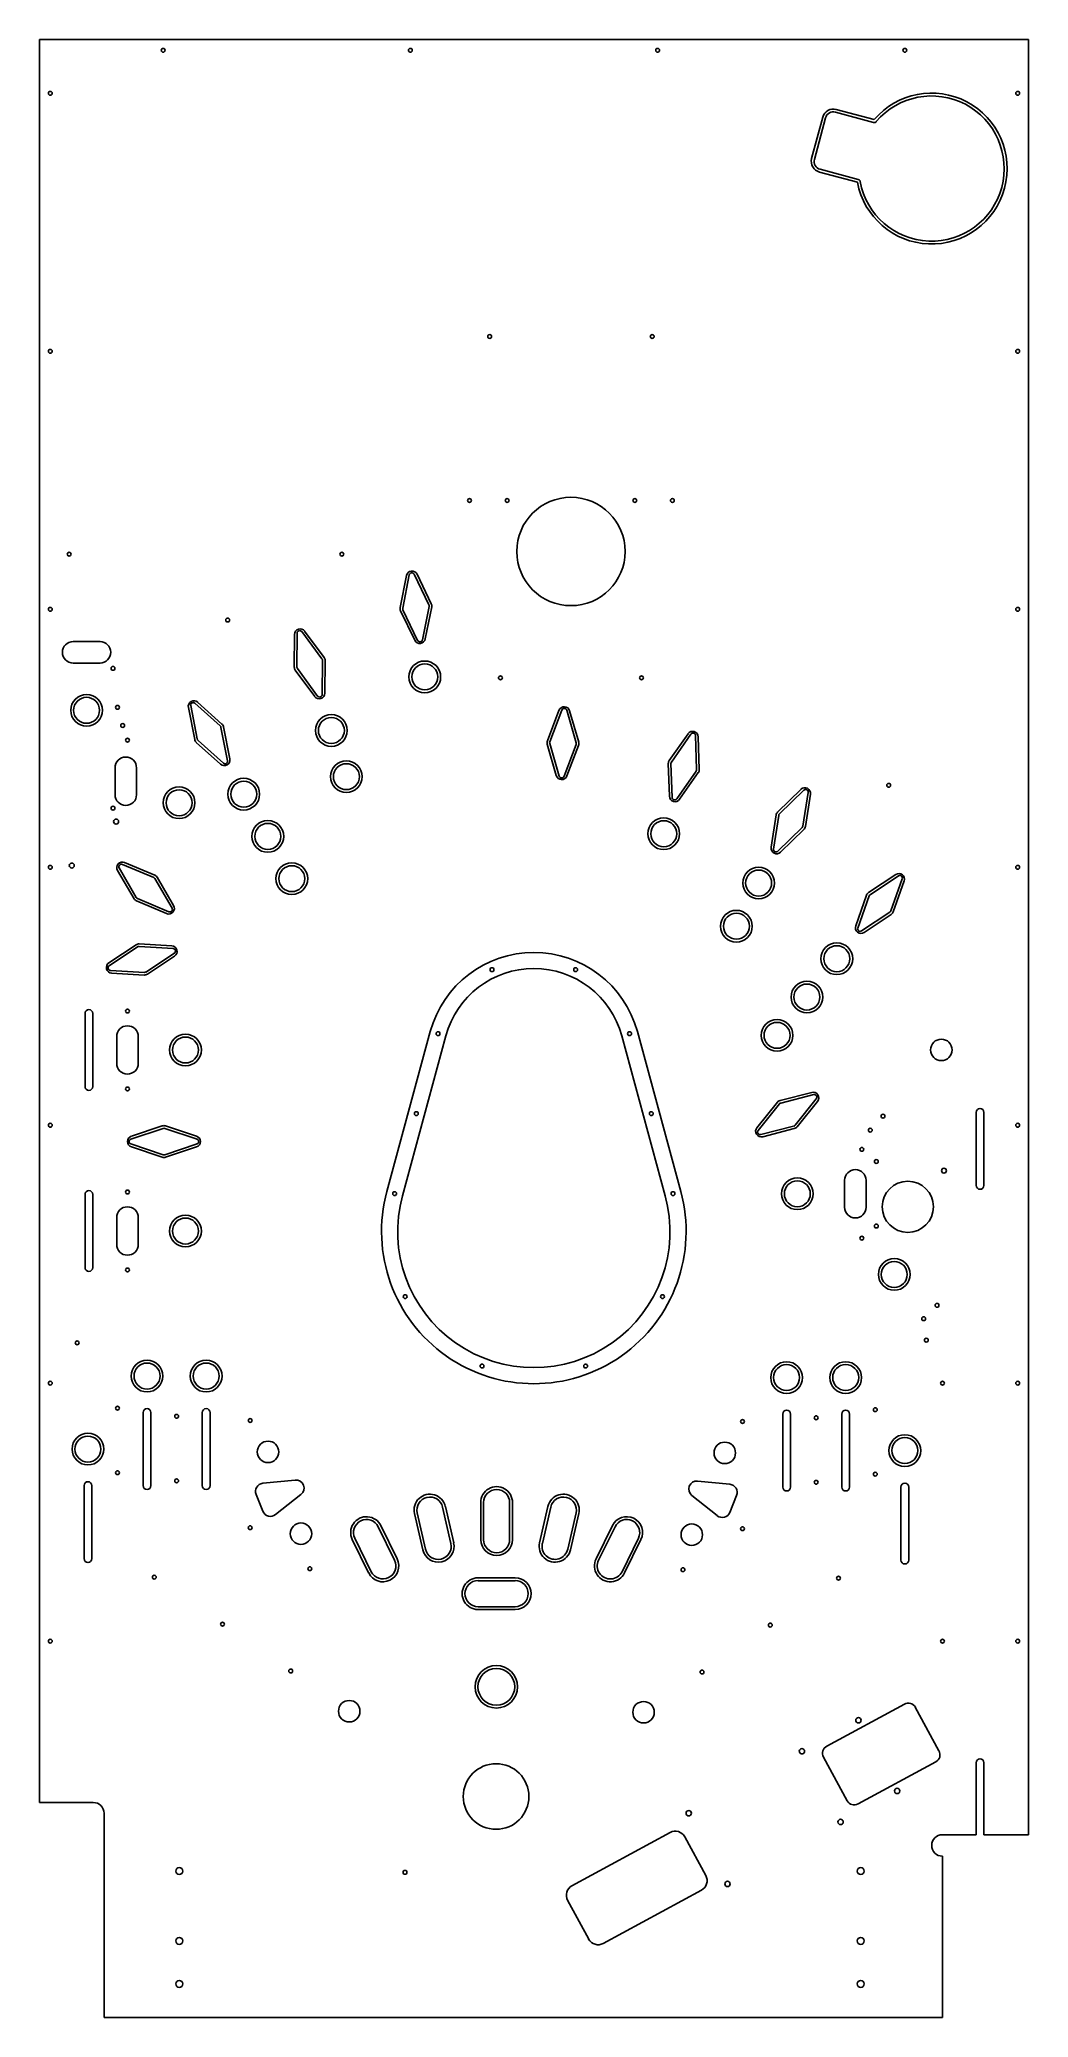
# Model space of a CAD drawing. Extents: x 0 to 23, y 0 to 46.
import ezdxf

# ---------------------------------------------------------------- set-up
doc = ezdxf.new("R2010")
doc.units = 0
doc.header["$LTSCALE"] = 5.77014
doc.header["$MEASUREMENT"] = 0
for name, color, linetype, true_color in [('DF250', 3, 'Continuous', 0x00ff00), ('DF500', 5, 'Continuous', 0x0000ff), ('MIRCO_250', 3, 'Continuous', 0x00ff00), ('MIRCO_500', 5, 'Continuous', 0x0000ff)]:
    doc.layers.add(name, color=color, linetype=linetype, true_color=true_color)

msp = doc.modelspace()

# ---------------------------------------------------------------- linework, layer by layer
at = {"layer": 'DF250', "linetype": 'Continuous'}
for p, q in [((17.958, 43.23), (18.216, 44.196)), ((18.529, 44.376), (19.413, 44.139)), ((19.022, 42.681), (18.138, 42.918)), ((8.077, 19.209), (9.088, 22.929)), ((13.904, 22.929), (14.914, 19.209))]:
    msp.add_line(p, q, dxfattribs=at)
for centre, radius, start, end in [((20.748, 43), 1.755, 190.4802, 139.5198), ((18.463, 44.13), 0.255, 75, 165), ((18.204, 43.164), 0.255, 165, 255), ((11.496, 22.275), 2.495, 15.1959, 164.8041), ((11.496, 18.281), 3.542, 164.8041, 15.1959)]:
    msp.add_arc(centre, radius, start, end, dxfattribs=at)
at = {"layer": 'DF500', "linetype": 'Continuous'}
for p, q in [((0, 46), (23, 46)), ((0, 46), (0, 5)), ((23, 4.25), (23, 46)), ((23, 46), (23, 4.25)), ((18.023, 43.213), (18.282, 44.179)), ((18.511, 44.311), (19.399, 44.073)), ((19.043, 42.745), (18.155, 42.983)), ((0, 40.75), (0, 7.25)), ((0.782, 32), (1.407, 32)), ((1.407, 31.5), (0.782, 31.5)), ((1.755, 28.437), (1.755, 29.062)), ((2.255, 29.062), (2.255, 28.437)), ((1.057, 21.65), (1.057, 23.35)), ((1.237, 23.35), (1.237, 21.65)), ((1.795, 22.188), (1.795, 22.813)), ((2.295, 22.813), (2.295, 22.188)), ((8.439, 19.111), (9.449, 22.831)), ((13.542, 22.831), (14.552, 19.111)), ((21.785, 19.35), (21.785, 21.05)), ((21.965, 21.05), (21.965, 19.35)), ((18.725, 19.469), (18.725, 18.844)), ((19.225, 18.844), (19.225, 19.469)), ((1.057, 17.44), (1.057, 19.14)), ((1.237, 19.14), (1.237, 17.44)), ((1.795, 17.978), (1.795, 18.603)), ((2.295, 18.603), (2.295, 17.978)), ((2.41, 14.069), (2.41, 12.369)), ((2.59, 12.369), (2.59, 14.069)), ((3.785, 14.069), (3.785, 12.369)), ((3.965, 12.369), (3.965, 14.069)), ((17.285, 12.334), (17.285, 14.034)), ((17.465, 14.034), (17.465, 12.334)), ((18.66, 12.334), (18.66, 14.034)), ((18.84, 14.034), (18.84, 12.334)), ((5.945, 12.496), (5.193, 12.422)), ((15.305, 12.472), (16.057, 12.399)), ((1.035, 12.37), (1.035, 10.67)), ((1.215, 10.67), (1.215, 12.37)), ((5.037, 12.165), (5.196, 11.771)), ((5.486, 11.694), (6.08, 12.162)), ((15.764, 11.67), (15.17, 12.139)), ((16.213, 12.142), (16.054, 11.747)), ((20.035, 10.636), (20.035, 12.336)), ((20.215, 12.336), (20.215, 10.636)), ((20.115, 7.289), (18.308, 6.309)), ((20.919, 6.2), (20.369, 7.214)), ((18.233, 6.055), (18.783, 5.04)), ((19.038, 4.965), (20.844, 5.945)), ((21.785, 4.25), (21.785, 5.925)), ((21.965, 5.925), (21.965, 4.25)), ((1.25, 5), (0, 5)), ((1.5, 0), (1.5, 4.75)), ((14.667, 4.302), (12.382, 3.063)), ((15.496, 3.299), (15.006, 4.202)), ((21, 4.25), (21.785, 4.25)), ((21.965, 4.25), (23, 4.25)), ((21, 3.75), (21, 0)), ((13.111, 1.72), (15.395, 2.96)), ((12.282, 2.724), (12.772, 1.821)), ((1.5, 0), (21, 0))]:
    msp.add_line(p, q, dxfattribs=at)
for centre, radius in [((2.875, 45.75), 0.0445), ((8.625, 45.75), 0.0445), ((14.375, 45.75), 0.0445), ((20.125, 45.75), 0.0445), ((0.25, 44.75), 0.0445), ((22.75, 44.75), 0.0445), ((10.469, 39.094), 0.0445), ((14.25, 39.094), 0.0445), ((0.25, 38.75), 0.0445), ((22.75, 38.75), 0.0445), ((10, 35.281), 0.0445), ((10.875, 35.281), 0.0445), ((12.359, 34.094), 1.26), ((13.844, 35.281), 0.0445), ((14.719, 35.281), 0.0445), ((0.688, 34.031), 0.0445), ((7.031, 34.031), 0.0445), ((0.25, 32.75), 0.0445), ((22.75, 32.75), 0.0445), ((4.375, 32.5), 0.0445), ((1.708, 31.375), 0.0445), ((10.719, 31.156), 0.0445), ((14, 31.156), 0.0445), ((1.812, 30.469), 0.0445), ((1.933, 30.046), 0.0445), ((2.045, 29.707), 0.0445), ((19.75, 28.656), 0.0445), ((1.708, 28.125), 0.0445), ((1.781, 27.812), 0.0575), ((0.25, 26.75), 0.0445), ((0.75, 26.79), 0.0575), ((22.75, 26.75), 0.0445), ((10.523, 24.368), 0.0445), ((12.468, 24.368), 0.0445), ((2.045, 23.406), 0.0445), ((9.268, 22.88), 0.0445), ((13.723, 22.88), 0.0445), ((20.974, 22.502), 0.25), ((2.045, 21.594), 0.0445), ((0.25, 20.75), 0.0445), ((8.763, 21.02), 0.0445), ((14.228, 21.02), 0.0445), ((19.617, 20.96), 0.0445), ((22.75, 20.75), 0.0445), ((19.321, 20.634), 0.0445), ((19.125, 20.188), 0.0445), ((19.462, 19.906), 0.0445), ((20.195, 18.853), 0.594), ((21.035, 19.693), 0.0575), ((2.045, 19.197), 0.0445), ((8.258, 19.16), 0.0445), ((14.733, 19.16), 0.0445), ((19.462, 18.406), 0.0445), ((19.125, 18.125), 0.0445), ((2.045, 17.384), 0.0445), ((8.503, 16.764), 0.0445), ((14.488, 16.764), 0.0445), ((20.874, 16.562), 0.0445), ((20.563, 16.251), 0.0445), ((0.875, 15.688), 0.0445), ((20.625, 15.75), 0.0445), ((10.291, 15.15), 0.0445), ((12.7, 15.15), 0.0445), ((0.25, 14.75), 0.0445), ((21, 14.75), 0.0445), ((22.75, 14.75), 0.0445), ((1.812, 14.169), 0.0445), ((3.188, 13.981), 0.0445), ((4.899, 13.883), 0.0445), ((16.351, 13.86), 0.0445), ((18.063, 13.947), 0.0445), ((19.438, 14.134), 0.0445), ((5.314, 13.153), 0.25), ((15.937, 13.13), 0.25), ((1.812, 12.669), 0.0445), ((3.188, 12.481), 0.0445), ((18.063, 12.447), 0.0445), ((19.438, 12.634), 0.0445), ((4.899, 11.39), 0.0445), ((6.08, 11.25), 0.25), ((15.17, 11.227), 0.25), ((16.351, 11.367), 0.0445), ((2.668, 10.239), 0.0445), ((6.287, 10.436), 0.0445), ((14.964, 10.413), 0.0445), ((18.582, 10.216), 0.0445), ((0.25, 8.75), 0.0445), ((4.255, 9.148), 0.0445), ((16.995, 9.125), 0.0445), ((21, 8.75), 0.0445), ((22.75, 8.75), 0.0445), ((5.842, 8.057), 0.0445), ((15.408, 8.033), 0.0445), ((7.202, 7.122), 0.25), ((14.048, 7.098), 0.25), ((19.046, 6.911), 0.0625), ((17.731, 6.191), 0.0625), ((10.617, 5.138), 0.763), ((19.947, 5.267), 0.0625), ((15.099, 4.75), 0.0625), ((18.631, 4.546), 0.0625), ((3.25, 3.405), 0.08), ((8.5, 3.375), 0.0445), ((19.1, 3.405), 0.08), ((16, 3.105), 0.0625), ((3.25, 1.78), 0.08), ((19.1, 1.78), 0.08), ((3.25, 0.78), 0.08), ((19.1, 0.78), 0.08)]:
    msp.add_circle(centre, radius, dxfattribs=at)
for centre, radius, start, end in [((20.748, 43), 1.688, 190.3769, 139.6231), ((18.463, 44.13), 0.188, 75, 165), ((19.415, 44.134), 0.0625, 255, 319.6231), ((18.204, 43.164), 0.188, 165, 255), ((19.027, 42.685), 0.0625, 10.3769, 75), ((0.782, 31.75), 0.25, 90, 270), ((1.407, 31.75), 0.25, 270, 90), ((2.005, 29.062), 0.25, 0, 180), ((2.005, 28.437), 0.25, 180, 0), ((11.496, 22.275), 2.12, 15.1959, 164.8041), ((1.147, 23.35), 0.09, 0, 180), ((2.045, 22.813), 0.25, 0, 180), ((2.045, 22.188), 0.25, 180, 0), ((1.147, 21.65), 0.09, 180, 0), ((21.875, 21.05), 0.09, 0, 180), ((18.975, 19.469), 0.25, 0, 180), ((21.875, 19.35), 0.09, 180, 0), ((1.147, 19.14), 0.09, 0, 180), ((11.496, 18.281), 3.167, 164.8041, 15.1959), ((2.045, 18.603), 0.25, 0, 180), ((18.975, 18.844), 0.25, 180, 0), ((2.045, 17.978), 0.25, 180, 0), ((1.147, 17.44), 0.09, 180, 0), ((2.5, 14.069), 0.09, 0, 180), ((3.875, 14.069), 0.09, 0, 180), ((17.375, 14.034), 0.09, 0, 180), ((18.75, 14.034), 0.09, 0, 180), ((1.125, 12.37), 0.09, 0, 180), ((5.211, 12.235), 0.188, 95.5935, 201.9295), ((5.964, 12.309), 0.188, 308.2655, 95.5935), ((15.287, 12.286), 0.188, 84.4065, 231.7345), ((20.125, 12.336), 0.09, 0, 180), ((2.5, 12.369), 0.09, 180, 0), ((3.875, 12.369), 0.09, 180, 0), ((16.039, 12.212), 0.188, 338.0705, 84.4065), ((17.375, 12.334), 0.09, 180, 0), ((18.75, 12.334), 0.09, 180, 0), ((5.37, 11.841), 0.188, 201.9295, 308.2655), ((15.88, 11.817), 0.188, 231.7345, 338.0705), ((1.125, 10.67), 0.09, 180, 0), ((20.125, 10.636), 0.09, 180, 0), ((20.204, 7.124), 0.188, 28.4849, 118.4849), ((18.398, 6.144), 0.188, 118.4849, 208.4849), ((20.755, 6.11), 0.188, 298.4849, 28.4849), ((21.875, 5.925), 0.09, 0, 180), ((1.25, 4.75), 0.25, 0, 90), ((18.948, 5.13), 0.188, 208.4849, 298.4849), ((14.786, 4.083), 0.25, 28.4849, 118.4849), ((21, 4), 0.25, 90, 270), ((15.276, 3.18), 0.25, 298.4849, 28.4849), ((12.502, 2.843), 0.25, 118.4849, 208.4849), ((12.991, 1.94), 0.25, 208.4849, 298.4849)]:
    msp.add_arc(centre, radius, start, end, dxfattribs=at)
at = {"layer": 'MIRCO_250', "linetype": 'Continuous'}
for p, q in [((8.534, 33.533), (8.387, 32.788)), ((8.78, 33.564), (9.11, 32.88)), ((8.397, 32.713), (8.726, 32.029)), ((9.12, 32.805), (8.972, 32.06)), ((6.166, 32.242), (6.618, 31.631)), ((5.93, 32.165), (5.925, 31.406)), ((5.948, 31.334), (6.399, 30.723)), ((6.641, 31.559), (6.634, 30.799)), ((3.462, 30.466), (3.609, 29.721)), ((3.677, 30.588), (4.243, 30.081)), ((11.811, 29.689), (12.081, 30.399)), ((12.539, 29.659), (12.329, 30.388)), ((4.28, 30.015), (4.427, 29.27)), ((3.646, 29.655), (4.211, 29.147)), ((12.019, 28.883), (11.807, 29.613)), ((12.266, 28.873), (12.536, 29.583)), ((14.645, 29.233), (15.082, 29.855)), ((15.344, 29.026), (15.319, 29.784)), ((14.649, 28.401), (14.624, 29.161)), ((14.887, 28.331), (15.322, 28.953)), ((17.166, 28.033), (17.71, 28.564)), ((17.814, 27.7), (17.93, 28.45)), ((17.016, 27.215), (17.131, 27.966)), ((17.236, 27.102), (17.779, 27.632)), ((1.979, 26.861), (2.679, 26.566)), ((1.815, 26.674), (2.197, 26.018)), ((2.736, 26.516), (3.118, 25.859)), ((19.282, 26.163), (19.915, 26.583)), ((19.856, 25.715), (20.11, 26.431)), ((2.254, 25.968), (2.954, 25.673)), ((18.982, 25.387), (19.235, 26.103)), ((19.178, 25.235), (19.81, 25.655)), ((1.613, 24.529), (2.246, 24.948)), ((2.32, 24.967), (3.078, 24.921)), ((2.508, 24.263), (3.142, 24.682)), ((1.677, 24.289), (2.435, 24.244)), ((16.684, 20.693), (17.16, 21.285)), ((17.224, 21.326), (17.96, 21.513)), ((17.618, 20.713), (18.094, 21.305)), ((2.135, 20.494), (2.855, 20.735)), ((2.931, 20.735), (3.651, 20.494)), ((2.135, 20.246), (2.855, 20.006)), ((2.931, 20.006), (3.651, 20.246)), ((16.819, 20.484), (17.554, 20.672)), ((10.261, 11.111), (10.261, 11.976)), ((11, 11.976), (11, 11.111)), ((8.912, 10.874), (8.718, 11.717)), ((9.438, 11.884), (9.632, 11.04)), ((11.629, 11.04), (11.824, 11.884)), ((12.544, 11.717), (12.349, 10.874)), ((7.654, 10.337), (7.273, 11.114)), ((7.937, 11.44), (8.318, 10.663)), ((12.943, 10.663), (13.325, 11.44)), ((13.988, 11.114), (13.607, 10.337)), ((10.198, 10.225), (11.063, 10.225)), ((11.063, 9.486), (10.198, 9.486))]:
    msp.add_line(p, q, dxfattribs=at)
for centre, radius in [((8.96, 31.178), 0.369), ((1.094, 30.4), 0.369), ((6.787, 29.931), 0.369), ((7.136, 28.857), 0.369), ((3.245, 28.25), 0.369), ((4.75, 28.45), 0.369), ((5.309, 27.468), 0.369), ((14.518, 27.53), 0.369), ((5.867, 26.485), 0.369), ((16.725, 26.383), 0.369), ((16.208, 25.379), 0.369), ((18.543, 24.623), 0.369), ((17.848, 23.732), 0.369), ((17.153, 22.841), 0.369), ((3.394, 22.5), 0.369), ((17.625, 19.156), 0.369), ((3.394, 18.29), 0.369), ((19.879, 17.28), 0.369), ((2.5, 14.917), 0.369), ((3.875, 14.917), 0.369), ((17.375, 14.882), 0.369), ((18.75, 14.882), 0.369), ((1.125, 13.219), 0.369), ((20.125, 13.184), 0.369), ((10.624, 7.691), 0.495)]:
    msp.add_circle(centre, radius, dxfattribs=at)
for centre, radius, start, end in [((8.662, 33.507), 0.131, 25.7469, 168.8314), ((8.505, 32.765), 0.12, 168.8174, 205.6921), ((9.002, 32.828), 0.12, 348.8204, 25.6891), ((6.061, 32.164), 0.131, 36.4719, 179.5564), ((8.843, 32.085), 0.131, 205.6782, 348.7629), ((6.045, 31.405), 0.12, 179.5424, 216.4171), ((6.521, 31.56), 0.12, 359.5454, 36.4141), ((3.59, 30.491), 0.131, 48.0891, 191.1736), ((6.504, 30.8), 0.131, 216.4032, 359.4879), ((12.203, 30.352), 0.131, 16.0638, 159.1485), ((4.162, 29.992), 0.12, 11.1625, 48.0313), ((15.189, 29.78), 0.131, 1.8604, 144.945), ((3.727, 29.744), 0.12, 191.1596, 228.0342), ((11.923, 29.646), 0.12, 159.206, 196.0747), ((12.423, 29.626), 0.12, 339.203, 16.0777), ((4.298, 29.244), 0.131, 228.0204, 11.1051), ((14.744, 29.165), 0.12, 145.0025, 181.8713), ((15.224, 29.022), 0.12, 324.9996, 1.8742), ((12.144, 28.92), 0.131, 196.1325, 339.217), ((17.801, 28.47), 0.131, 351.1733, 134.2579), ((14.78, 28.406), 0.131, 181.9291, 325.0136), ((17.25, 27.948), 0.12, 134.3154, 171.1842), ((17.695, 27.718), 0.12, 314.3125, 351.1871), ((17.145, 27.195), 0.131, 171.242, 314.3265), ((1.928, 26.74), 0.131, 67.1555, 210.24), ((2.632, 26.455), 0.12, 30.2289, 67.0977), ((19.987, 26.474), 0.131, 340.4804, 123.565), ((2.301, 26.079), 0.12, 210.226, 247.1006), ((3.005, 25.793), 0.131, 247.0868, 30.1714), ((19.348, 26.063), 0.12, 123.6225, 160.4913), ((19.105, 25.344), 0.131, 160.5491, 303.6336), ((19.743, 25.755), 0.12, 303.6196, 340.4942), ((2.312, 24.848), 0.12, 86.5692, 123.4379), ((3.07, 24.791), 0.131, 303.427, 86.5117), ((1.685, 24.42), 0.131, 123.4957, 266.5802), ((2.442, 24.364), 0.12, 266.5662, 303.4409), ((17.253, 21.21), 0.12, 104.3218, 141.1906), ((17.992, 21.387), 0.131, 321.1796, 104.2643), ((2.893, 20.621), 0.12, 71.5656, 108.4344), ((17.525, 20.789), 0.12, 284.3189, 321.1935), ((2.176, 20.37), 0.131, 108.4922, 251.5767), ((3.61, 20.37), 0.131, 288.4235, 71.5081), ((16.786, 20.611), 0.131, 141.2484, 284.3329), ((2.893, 20.12), 0.12, 251.5627, 288.4373), ((9.078, 11.801), 0.369, 13.011, 193.0112), ((10.631, 11.976), 0.369, 359.9999, 180), ((12.184, 11.801), 0.369, 346.9889, 166.989), ((7.605, 11.277), 0.369, 26.1367, 206.1368), ((13.656, 11.277), 0.369, 333.8632, 153.8632), ((9.272, 10.957), 0.369, 193.0111, 13.0111), ((10.631, 11.111), 0.369, 179.9999, 359.9999), ((11.989, 10.957), 0.369, 166.9889, 346.9889), ((7.986, 10.5), 0.369, 206.1367, 26.1367), ((13.275, 10.5), 0.369, 153.8631, 333.8633), ((10.198, 9.856), 0.369, 89.9999, 270.0001), ((11.063, 9.856), 0.369, 270, 90)]:
    msp.add_arc(centre, radius, start, end, dxfattribs=at)
at = {"layer": 'MIRCO_500', "linetype": 'Continuous'}
for p, q in [((8.6, 33.552), (8.447, 32.776)), ((8.711, 33.566), (9.055, 32.854)), ((8.452, 32.739), (8.794, 32.026)), ((9.06, 32.817), (8.906, 32.04)), ((6.098, 32.231), (6.569, 31.595)), ((5.992, 32.197), (5.986, 31.406)), ((5.997, 31.37), (6.467, 30.733)), ((6.58, 31.559), (6.573, 30.768)), ((3.516, 30.509), (3.669, 29.733)), ((3.613, 30.564), (4.202, 30.036)), ((11.868, 29.667), (12.149, 30.407)), ((12.48, 29.642), (12.261, 30.402)), ((4.22, 30.003), (4.373, 29.227)), ((3.687, 29.7), (4.275, 29.171)), ((12.086, 28.87), (11.866, 29.63)), ((12.198, 28.865), (12.479, 29.605)), ((14.695, 29.198), (15.15, 29.846)), ((15.283, 29.024), (15.257, 29.814)), ((14.711, 28.372), (14.685, 29.163)), ((14.819, 28.34), (15.272, 28.988)), ((17.209, 27.99), (17.775, 28.542)), ((17.754, 27.709), (17.875, 28.491)), ((17.071, 27.174), (17.192, 27.957)), ((17.171, 27.123), (17.736, 27.676)), ((1.852, 26.733), (2.25, 26.049)), ((1.926, 26.817), (2.655, 26.509)), ((2.683, 26.485), (3.081, 25.801)), ((19.315, 26.112), (19.975, 26.55)), ((19.799, 25.735), (20.063, 26.481)), ((2.278, 26.025), (3.007, 25.717)), ((19.029, 25.337), (19.292, 26.083)), ((19.117, 25.268), (19.776, 25.706)), ((1.62, 24.46), (2.28, 24.897)), ((2.316, 24.906), (3.106, 24.858)), ((2.475, 24.314), (3.135, 24.75)), ((1.649, 24.352), (2.439, 24.305)), ((16.712, 20.63), (17.207, 21.247)), ((17.239, 21.267), (18.006, 21.462)), ((17.571, 20.752), (18.066, 21.368)), ((16.773, 20.536), (17.539, 20.731)), ((2.124, 20.426), (2.874, 20.677)), ((2.124, 20.314), (2.874, 20.064)), ((2.912, 20.677), (3.662, 20.426)), ((2.912, 20.064), (3.662, 20.314)), ((10.328, 11.111), (10.328, 11.976)), ((10.933, 11.976), (10.933, 11.111)), ((8.978, 10.889), (8.783, 11.733)), ((9.372, 11.869), (9.567, 11.025)), ((11.694, 11.025), (11.889, 11.869)), ((12.479, 11.733), (12.284, 10.889)), ((7.715, 10.367), (7.333, 11.144)), ((7.876, 11.41), (8.258, 10.633)), ((13.004, 10.633), (13.385, 11.41)), ((13.928, 11.144), (13.547, 10.367)), ((10.198, 10.158), (11.063, 10.158)), ((11.063, 9.553), (10.198, 9.553))]:
    msp.add_line(p, q, dxfattribs=at)
for centre, radius in [((8.96, 31.178), 0.302), ((1.094, 30.4), 0.302), ((6.787, 29.931), 0.302), ((7.136, 28.857), 0.302), ((3.245, 28.25), 0.302), ((4.75, 28.45), 0.302), ((5.309, 27.468), 0.302), ((14.518, 27.53), 0.302), ((5.867, 26.485), 0.302), ((16.725, 26.383), 0.302), ((16.208, 25.379), 0.302), ((18.543, 24.623), 0.302), ((17.848, 23.732), 0.302), ((17.153, 22.841), 0.302), ((3.394, 22.5), 0.302), ((17.625, 19.156), 0.302), ((3.394, 18.29), 0.302), ((19.879, 17.28), 0.302), ((2.5, 14.917), 0.302), ((3.875, 14.917), 0.302), ((17.375, 14.882), 0.302), ((18.75, 14.882), 0.302), ((1.125, 13.219), 0.302), ((20.125, 13.184), 0.302), ((10.624, 7.691), 0.428)]:
    msp.add_circle(centre, radius, dxfattribs=at)
for centre, radius, start, end in [((8.658, 33.541), 0.059, 25.6893, 168.8202), ((8.505, 32.765), 0.059, 168.818, 205.6915), ((9.002, 32.828), 0.059, 348.824, 25.6855), ((6.051, 32.196), 0.059, 36.4143, 179.5452), ((8.848, 32.052), 0.059, 205.6782, 348.8312), ((6.045, 31.405), 0.059, 179.543, 216.4165), ((6.521, 31.56), 0.059, 359.549, 36.4105), ((3.573, 30.52), 0.059, 48.0315, 191.1624), ((6.514, 30.768), 0.059, 216.4033, 359.5563), ((12.205, 30.386), 0.059, 16.0638, 159.2168), ((4.162, 29.992), 0.059, 11.1661, 48.0277), ((3.727, 29.744), 0.059, 191.1601, 228.0337), ((11.923, 29.646), 0.059, 159.2096, 196.0711), ((12.423, 29.626), 0.059, 339.2036, 16.0771), ((15.198, 29.812), 0.059, 1.8604, 145.0134), ((4.315, 29.215), 0.059, 228.0204, 11.1734), ((14.744, 29.165), 0.059, 145.0061, 181.8677), ((15.224, 29.022), 0.059, 325.0001, 1.8737), ((12.143, 28.886), 0.059, 196.0749, 339.2058), ((17.817, 28.5), 0.059, 351.1733, 134.3263), ((14.77, 28.374), 0.059, 181.8714, 325.0024), ((17.25, 27.948), 0.059, 134.319, 171.1806), ((17.695, 27.718), 0.059, 314.313, 351.1866), ((17.129, 27.165), 0.059, 171.1843, 314.3153), ((1.903, 26.762), 0.059, 67.0978, 210.2288), ((2.632, 26.455), 0.059, 30.2325, 67.0941), ((20.008, 26.501), 0.059, 340.4804, 123.6334), ((2.301, 26.079), 0.059, 210.2265, 247.1001), ((3.03, 25.771), 0.059, 247.0868, 30.2398), ((19.348, 26.063), 0.059, 123.6261, 160.4877), ((19.085, 25.317), 0.059, 160.4914, 303.6224), ((19.743, 25.755), 0.059, 303.6201, 340.4937), ((2.312, 24.848), 0.059, 86.5728, 123.4343), ((3.102, 24.799), 0.059, 303.427, 86.5801), ((1.652, 24.411), 0.059, 123.4381, 266.569), ((2.442, 24.364), 0.059, 266.5668, 303.4403), ((17.253, 21.21), 0.059, 104.3254, 141.187), ((18.02, 21.405), 0.059, 321.1797, 104.3327), ((17.525, 20.789), 0.059, 284.3194, 321.193), ((2.142, 20.37), 0.059, 108.4345, 251.5655), ((2.893, 20.621), 0.059, 71.5692, 108.4308), ((3.643, 20.37), 0.059, 288.4235, 71.5765), ((16.758, 20.593), 0.059, 141.1907, 284.3216), ((2.893, 20.12), 0.059, 251.5632, 288.4368), ((9.078, 11.801), 0.303, 13.0111, 193.0111), ((10.631, 11.976), 0.303, 359.9999, 179.9999), ((12.184, 11.801), 0.303, 346.9889, 166.9889), ((7.605, 11.277), 0.303, 26.1367, 206.1367), ((13.656, 11.277), 0.303, 333.8632, 153.8632), ((10.631, 11.111), 0.303, 179.9999, 359.9999), ((7.986, 10.5), 0.303, 206.1367, 26.1367), ((9.272, 10.957), 0.303, 193.0111, 13.0111), ((11.989, 10.957), 0.303, 166.9889, 346.9889), ((13.275, 10.5), 0.303, 153.8632, 333.8632), ((10.198, 9.856), 0.303, 90, 270), ((11.063, 9.856), 0.303, 270, 90)]:
    msp.add_arc(centre, radius, start, end, dxfattribs=at)

doc.saveas('drawing.dxf')
